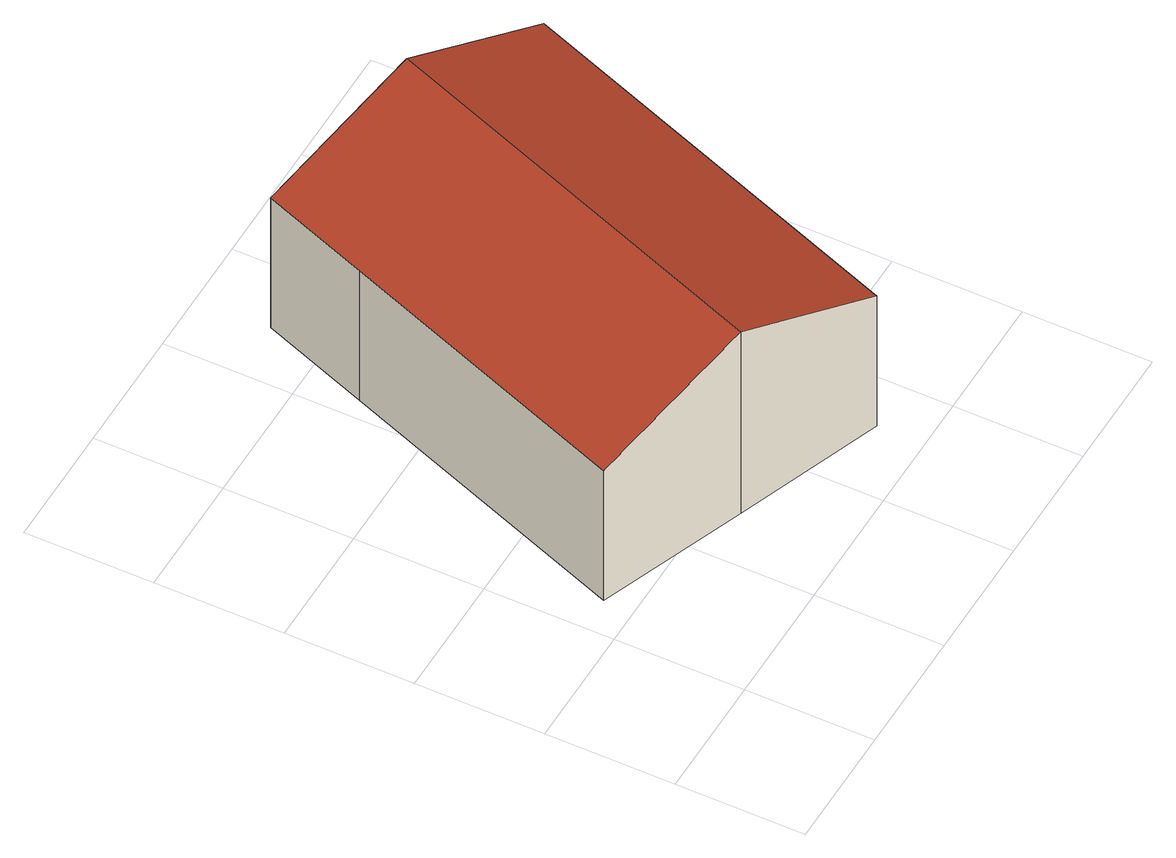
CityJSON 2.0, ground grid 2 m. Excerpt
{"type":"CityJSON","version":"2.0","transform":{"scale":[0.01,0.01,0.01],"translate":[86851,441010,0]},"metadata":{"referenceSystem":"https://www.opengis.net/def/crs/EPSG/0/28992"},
"CityObjects":{
"building1":{"type":"Building","attributes":{"TerrainHeight":-2.38,"bron_geo":"Lidar 15-30 punten - nov. 2008","bron_tex":"UltraCAM-X 10cm juni 2008","status":"1","voll_tex":"complete"},"geometry":[{"type":"MultiSurface","lod":"2","boundaries":[[[0,1,2,3,4]],[[5,6,1,0]],[[7,8,9,10,11]],[[3,7,11,4]],[[2,8,7,3]],[[1,12,8,2]],[[4,11,13,0]],[[6,9,12,1]],[[5,10,9,6]],[[0,13,10,5]]],"semantics":{"surfaces":[{"type":"RoofSurface"},{"type":"GroundSurface"},{"type":"WallSurface"}],"values":[0,0,1,2,2,2,2,2,2,2]}}]}
},
"vertices":[
[289,160,357],[527,799,357],[296,885,255],[232,714,255],[58,247,255],[520,74,255],[758,712,254],[232,714,0],[296,885,0],[758,712,0],[520,74,0],[58,247,0],[527,799,0],[289,160,0]
]}
